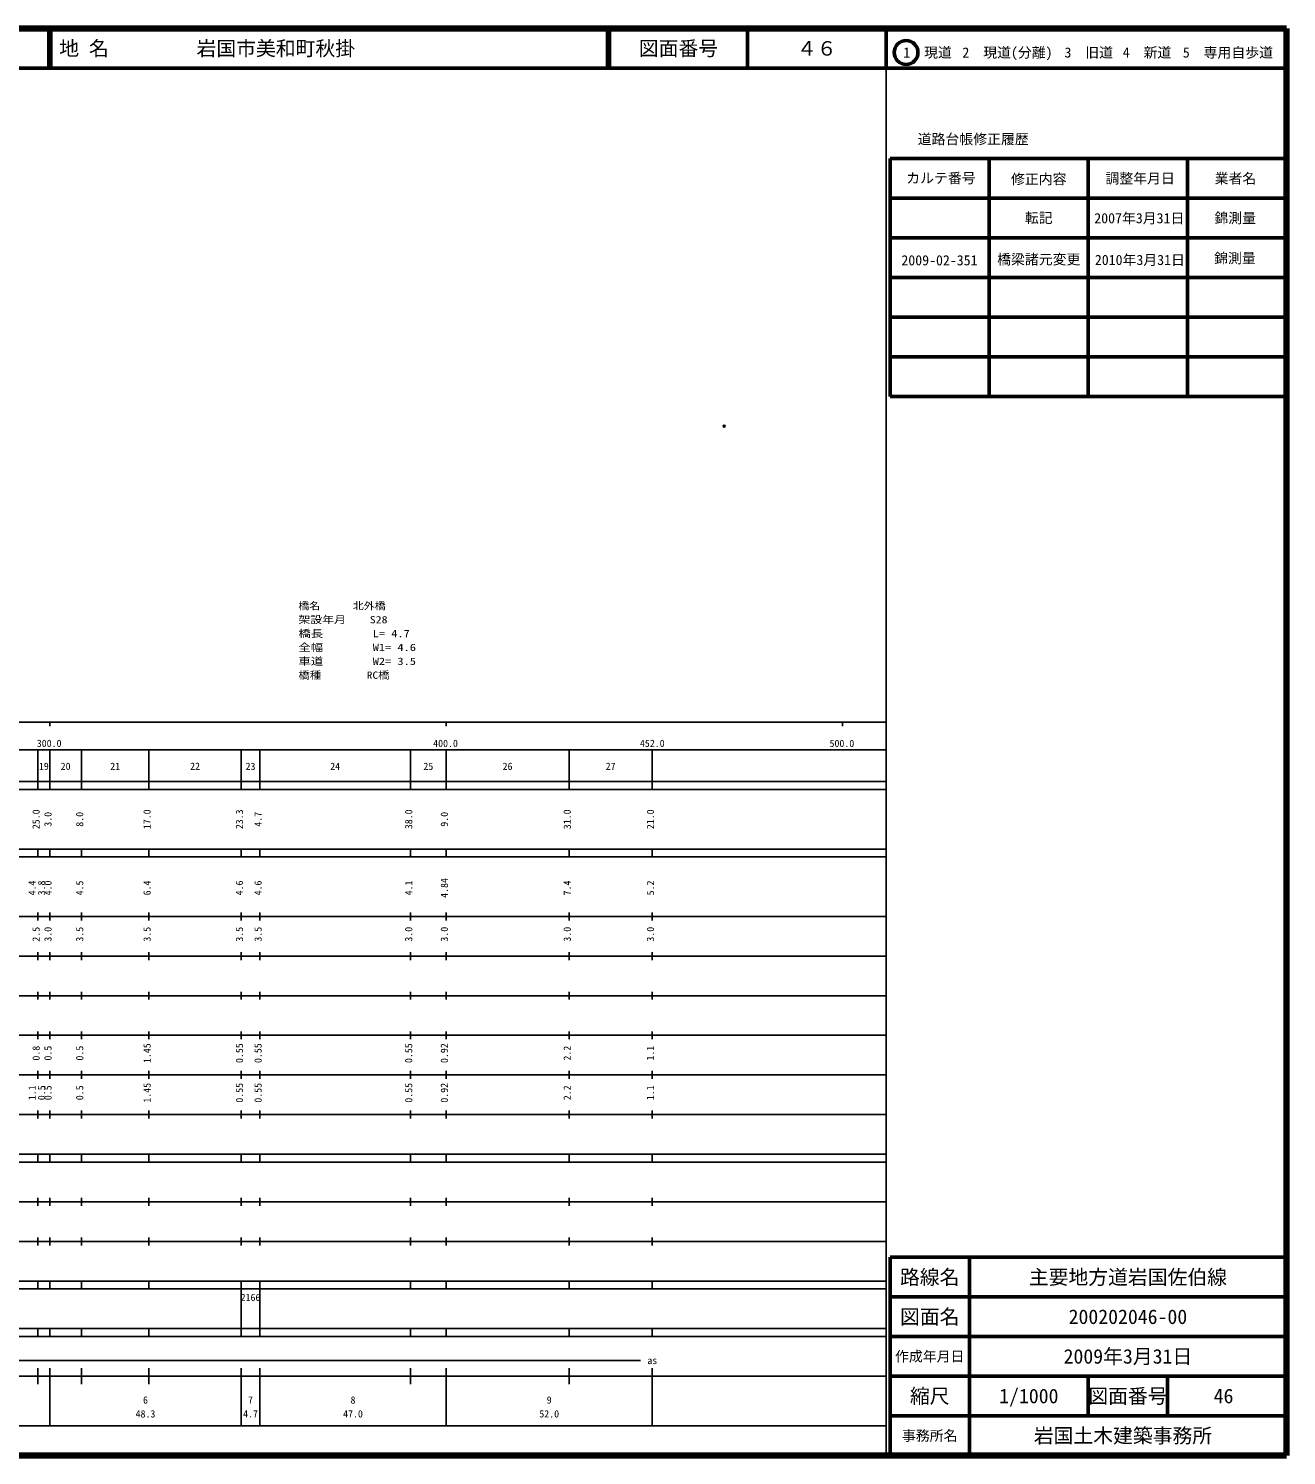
# Model space of a CAD drawing. Units: millimetres on the paper. Extents: x 40 to 680, y 20 to 380.
# Drawn here: x 362.6 to 680, y 20 to 380 of the extents above; entities that cross this region are included whole.
import ezdxf
from ezdxf.enums import TextEntityAlignment as Align

# ---------------------------------------------------------------- set-up
doc = ezdxf.new("R2010")
doc.units = ezdxf.units.MM
doc.header["$PDMODE"] = 32
doc.header["$PDSIZE"] = 0.5
for name, color, linetype in [('M-OTRS', 6, 'Continuous'), ('M-STR-HTXT', 7, 'Continuous'), ('M-TTL-TXT', 7, 'Continuous')]:
    doc.layers.add(name, color=color, linetype=linetype)
for name, color, linetype, lineweight in [('M-TTL', 2, 'Continuous', 140), ('M-TTL-BAND', 7, 'Continuous', 25), ('M-TTL-FRAM', 2, 'Continuous', 50), ('M-TTL-LINE', 7, 'Continuous', 50)]:
    doc.layers.add(name, color=color, linetype=linetype, lineweight=lineweight)
doc.styles.add('ＭＳ ゴシック', font='')
doc.styles.get('ＭＳ ゴシック').set_extended_font_data('MS Gothic')

msp = doc.modelspace()

# ---------------------------------------------------------------- linework, layer by layer
at = {"layer": 'M-OTRS'}
msp.add_point((538.137, 279.658), dxfattribs=at)
at = {"layer": 'M-TTL'}
for p, q in [((680, 380), (40, 380)), ((680, 20), (680, 380)), ((40, 20), (680, 20))]:
    msp.add_line(p, q, dxfattribs=at)
at = {"layer": 'M-TTL-BAND'}
for p, q in [((579, 20), (579, 370)), ((40, 205), (579, 205)), ((368, 205), (368, 204)), ((468, 205), (468, 204)), ((568, 205), (568, 204)), ((68, 198), (579, 198)), ((365, 188), (365, 198)), ((368, 188), (368, 198)), ((376, 188), (376, 198)), ((393, 188), (393, 198)), ((416.3, 188), (416.3, 198)), ((421, 188), (421, 198)), ((459, 188), (459, 198)), ((468, 188), (468, 198)), ((499, 188), (499, 198)), ((520, 188), (520, 198)), ((40, 190), (579, 190)), ((40, 188), (579, 188)), ((40, 173), (579, 173)), ((365, 171), (365, 173)), ((368, 171), (368, 173)), ((376, 171), (376, 173)), ((393, 171), (393, 173)), ((416.3, 171), (416.3, 173)), ((421, 171), (421, 173)), ((459, 171), (459, 173)), ((468, 171), (468, 173)), ((499, 171), (499, 173)), ((520, 171), (520, 173)), ((40, 171), (579, 171)), ((40, 156), (579, 156)), ((365, 155), (365, 157)), ((368, 155), (368, 157)), ((376, 155), (376, 157)), ((393, 155), (393, 157)), ((416.3, 155), (416.3, 157)), ((421, 155), (421, 157)), ((459, 155), (459, 157)), ((468, 155), (468, 157)), ((499, 155), (499, 157)), ((520, 155), (520, 157)), ((46, 146), (579, 146)), ((365, 145), (365, 147)), ((368, 145), (368, 147)), ((376, 145), (376, 147)), ((393, 145), (393, 147)), ((416.3, 145), (416.3, 147)), ((421, 145), (421, 147)), ((459, 145), (459, 147)), ((468, 145), (468, 147)), ((499, 145), (499, 147)), ((520, 145), (520, 147)), ((365, 135), (365, 137)), ((368, 135), (368, 137)), ((376, 135), (376, 137)), ((393, 135), (393, 137)), ((416.3, 135), (416.3, 137)), ((421, 135), (421, 137)), ((459, 135), (459, 137)), ((468, 135), (468, 137)), ((499, 135), (499, 137)), ((520, 135), (520, 137)), ((52, 136), (579, 136)), ((46, 126), (579, 126)), ((365, 125), (365, 127)), ((368, 125), (368, 127)), ((376, 125), (376, 127)), ((393, 125), (393, 127)), ((416.3, 125), (416.3, 127)), ((421, 125), (421, 127)), ((459, 125), (459, 127)), ((468, 125), (468, 127)), ((499, 125), (499, 127)), ((520, 125), (520, 127)), ((52, 116), (579, 116)), ((365, 115), (365, 117)), ((368, 115), (368, 117)), ((376, 115), (376, 117)), ((393, 115), (393, 117)), ((416.3, 115), (416.3, 117)), ((421, 115), (421, 117)), ((459, 115), (459, 117)), ((468, 115), (468, 117)), ((499, 115), (499, 117)), ((520, 115), (520, 117)), ((46, 106), (579, 106)), ((365, 105), (365, 107)), ((368, 105), (368, 107)), ((376, 105), (376, 107)), ((393, 105), (393, 107)), ((416.3, 105), (416.3, 107)), ((421, 105), (421, 107)), ((459, 105), (459, 107)), ((468, 105), (468, 107)), ((499, 105), (499, 107)), ((520, 105), (520, 107)), ((40, 96), (579, 96)), ((40, 94), (579, 94)), ((365, 94), (365, 96)), ((368, 94), (368, 96)), ((376, 94), (376, 96)), ((393, 94), (393, 96)), ((416.3, 94), (416.3, 96)), ((421, 94), (421, 96)), ((459, 94), (459, 96)), ((468, 94), (468, 96)), ((499, 94), (499, 96)), ((520, 94), (520, 96)), ((49, 84), (579, 84)), ((365, 83), (365, 85)), ((368, 83), (368, 85)), ((376, 83), (376, 85)), ((393, 83), (393, 85)), ((416.3, 83), (416.3, 85)), ((421, 83), (421, 85)), ((459, 83), (459, 85)), ((468, 83), (468, 85)), ((499, 83), (499, 85)), ((520, 83), (520, 85)), ((40, 74), (579, 74)), ((365, 73), (365, 75)), ((368, 73), (368, 75)), ((376, 73), (376, 75)), ((393, 73), (393, 75)), ((416.3, 73), (416.3, 75)), ((421, 73), (421, 75)), ((459, 73), (459, 75)), ((468, 73), (468, 75)), ((499, 73), (499, 75)), ((520, 73), (520, 75)), ((40, 64), (579, 64)), ((40, 62), (579, 62)), ((365, 62), (365, 64)), ((368, 62), (368, 64)), ((376, 62), (376, 64)), ((393, 62), (393, 64)), ((416.3, 62), (416.3, 64)), ((416.3, 52), (416.3, 62)), ((421, 62), (421, 64)), ((421, 52), (421, 62)), ((459, 62), (459, 64)), ((468, 62), (468, 64)), ((499, 62), (499, 64)), ((520, 62), (520, 64)), ((40, 52), (579, 52)), ((365, 50), (365, 52)), ((368, 50), (368, 52)), ((376, 50), (376, 52)), ((393, 50), (393, 52)), ((416.3, 50), (416.3, 52)), ((421, 50), (421, 52)), ((459, 50), (459, 52)), ((468, 50), (468, 52)), ((499, 50), (499, 52)), ((520, 50), (520, 52)), ((40, 50), (579, 50)), ((71, 44), (517, 44)), ((40, 40), (579, 40)), ((365, 38), (365, 42)), ((368, 27.5), (368, 42)), ((376, 38), (376, 42)), ((393, 38), (393, 42)), ((416.3, 27.5), (416.3, 42)), ((421, 27.5), (421, 42)), ((459, 38), (459, 42)), ((468, 27.5), (468, 42)), ((499, 38), (499, 42)), ((520, 27.5), (520, 42)), ((68, 27.5), (579, 27.5))]:
    msp.add_line(p, q, dxfattribs=at)
at = {"layer": 'M-TTL-FRAM'}
for p, q in [((580, 347.197), (580, 287.197)), ((580, 347.197), (680, 347.197)), ((580, 287.197), (680, 287.197)), ((680, 70), (580, 70)), ((580, 70), (580, 20))]:
    msp.add_line(p, q, dxfattribs=at)
at = {"layer": 'M-TTL-LINE'}
for p, q in [((367.75, 380), (367.75, 370)), ((368.25, 380), (368.25, 370)), ((508.747, 380), (508.747, 370)), ((509.247, 380), (509.247, 370)), ((543.997, 380), (543.997, 370)), ((579, 380), (579, 370)), ((40, 370), (680, 370)), ((605, 347.197), (605, 287.197)), ((630, 347.197), (630, 287.197)), ((655, 347.197), (655, 287.197)), ((580, 337.197), (680, 337.197)), ((580, 327.197), (680, 327.197)), ((580, 317.197), (680, 317.197)), ((580, 307.197), (680, 307.197)), ((580, 297.197), (680, 297.197)), ((600, 70), (600, 20)), ((680, 60), (580, 60)), ((680, 50), (580, 50)), ((680, 40), (580, 40)), ((630, 40), (630, 30)), ((650, 40), (650, 30)), ((680, 30), (580, 30))]:
    msp.add_line(p, q, dxfattribs=at)
msp.add_circle((584.031, 373.958), 3, dxfattribs=at)

# ---------------------------------------------------------------- texts
at = {"layer": 'M-STR-HTXT', "style": 'ＭＳ ゴシック'}
for s, width, p in [('橋名\u3000\u3000\u3000北外橋', 1.1, (430.723, 232.898)), ('架設年月\u3000\u3000S28', 1.2, (430.723, 229.398)), ('橋長\u3000\u3000\u3000\u3000L= 4.7', 1.25, (430.723, 225.898)), ('全幅\u3000\u3000\u3000\u3000W1= 4.6', 1.25, (430.723, 222.398)), ('車道\u3000\u3000\u3000\u3000W2= 3.5', 1.25, (430.723, 218.898)), ('橋種\u3000\u3000\u3000\u3000RC橋', 1.15, (430.723, 215.398))]:
    msp.add_text(s, height=1.833, dxfattribs=dict(at, width=width)).set_placement(p, align=Align.BOTTOM_LEFT)
at = {"layer": 'M-TTL-BAND', "style": 'ＭＳ ゴシック'}
for s, p in [('300.0', (367.844, 198.195)), ('400.0', (467.844, 198.195)), ('452.0', (520, 198.195)), ('500.0', (567.844, 198.195)), ('19', (366.5, 192.405)), ('20', (372, 192.405)), ('21', (384.5, 192.405)), ('22', (404.65, 192.405)), ('23', (418.65, 192.405)), ('24', (440, 192.405)), ('25', (463.5, 192.405)), ('26', (483.5, 192.405)), ('27', (509.5, 192.405)), ('as', (520, 42.5)), ('6', (392.15, 32.523)), ('7', (418.65, 32.523)), ('8', (444.5, 32.523)), ('9', (494, 32.523)), ('48.3', (392.15, 29.033)), ('4.7', (418.65, 29.033)), ('47.0', (444.5, 29.033)), ('52.0', (494, 29.033))]:
    msp.add_text(s, height=1.833, dxfattribs=at).set_placement(p, align=Align.BOTTOM_CENTER)
for s, p in [('25.0', (366, 180.5)), ('3.0', (369, 180.5)), ('8.0', (377, 180.5)), ('17.0', (394, 180.5)), ('23.3', (417.3, 180.5)), ('4.7', (422, 180.5)), ('38.0', (460, 180.5)), ('9.0', (469, 180.5)), ('31.0', (500, 180.5)), ('21.0', (521, 180.5)), ('4.4', (365, 163.174)), ('3.8', (367.37, 163.174)), ('4.0', (369, 163.174)), ('4.5', (377, 163.174)), ('6.4', (394, 163.174)), ('4.6', (417.3, 163.174)), ('4.6', (422, 163.174)), ('4.1', (460, 163.174)), ('4.84', (469, 163.174)), ('7.4', (500, 163.174)), ('5.2', (521, 163.174)), ('2.5', (366, 151.5)), ('3.0', (369, 151.5)), ('3.5', (377, 151.5)), ('3.5', (394, 151.5)), ('3.5', (417.3, 151.5)), ('3.5', (422, 151.5)), ('3.0', (460, 151.5)), ('3.0', (469, 151.5)), ('3.0', (500, 151.5)), ('3.0', (521, 151.5)), ('0.8', (366, 121.5)), ('0.5', (369, 121.5)), ('0.5', (377, 121.5)), ('1.45', (394, 121.5)), ('0.55', (417.3, 121.5)), ('0.55', (422, 121.5)), ('0.55', (460, 121.5)), ('0.92', (469, 121.5)), ('2.2', (500, 121.5)), ('1.1', (521, 121.5)), ('1.1', (365, 111.5)), ('0.5', (367.37, 111.5)), ('0.5', (369, 111.5)), ('0.5', (377, 111.5)), ('1.45', (394, 111.5)), ('0.55', (417.3, 111.5)), ('0.55', (422, 111.5)), ('0.55', (460, 111.5)), ('0.92', (469, 111.5)), ('2.2', (500, 111.5)), ('1.1', (521, 111.5))]:
    msp.add_text(s, height=1.833, rotation=90, dxfattribs=at).set_placement(p, align=Align.BOTTOM_CENTER)
msp.add_text('2166', height=1.833, dxfattribs=at).set_placement((416.15, 58.405), align=Align.BOTTOM_LEFT)
at = {"layer": 'M-TTL-TXT', "style": 'ＭＳ ゴシック'}
for s, p in [('地 名', (370.38, 375)), ('岩国市美和町秋掛', (405.024, 375))]:
    msp.add_text(s, height=3.666, dxfattribs=at).set_placement(p, align=Align.MIDDLE_LEFT)
for s, height, p in [('図面番号', 3.666, (526.622, 375)), ('４６', 3.666, (561.497, 375)), ('1\u3000現道', 2.566, (589.448, 373.958)), ('2\u3000現道(分離)', 2.566, (609.619, 373.958)), ('3\u3000旧道', 2.566, (630.121, 373.958)), ('4\u3000新道', 2.566, (644.824, 373.958)), ('5\u3000専用自歩道', 2.566, (665.228, 373.958)), ('道路台帳修正履歴', 2.566, (600.968, 352.113)), ('カルテ番号', 2.566, (592.839, 342.277)), ('修正内容', 2.566, (617.509, 342.023)), ('調整年月日', 2.566, (643.089, 342.197)), ('業者名', 2.566, (667.134, 342.197)), ('転記', 2.566, (617.5, 332.245)), ('2007年3月31日', 2.566, (642.876, 332.15)), ('錦測量', 2.566, (667.077, 332.189)), ('2009-02-351', 2.566, (592.456, 321.533)), ('橋梁諸元変更', 2.566, (617.51, 321.77)), ('2010年3月31日', 2.566, (643.022, 321.624)), ('錦測量', 2.566, (666.998, 322.063)), ('路線名', 3.666, (590, 65)), ('路線名', 3.666, (590, 65)), ('主要地方道岩国佐伯線', 3.666, (640, 65)), ('図面名', 3.666, (590, 55)), ('図面名', 3.666, (590, 55)), ('200202046-00', 3.666, (640, 55)), ('2009年3月31日', 3.666, (640, 45)), ('作成年月日', 2.566, (590, 45)), ('作成年月日', 2.566, (590, 45)), ('縮尺', 3.666, (590, 35)), ('縮尺', 3.666, (590, 35)), ('1/1000', 3.666, (615, 35)), ('図面番号', 3.666, (640, 35)), ('図面番号', 3.666, (640, 35)), ('46', 3.666, (664.125, 35)), ('事務所名', 2.566, (590, 25)), ('事務所名', 2.566, (590, 25)), ('岩国土木建築事務所 ', 3.666, (640, 25))]:
    msp.add_text(s, height=height, dxfattribs=at).set_placement(p, align=Align.MIDDLE_CENTER)

doc.saveas('drawing.dxf')
